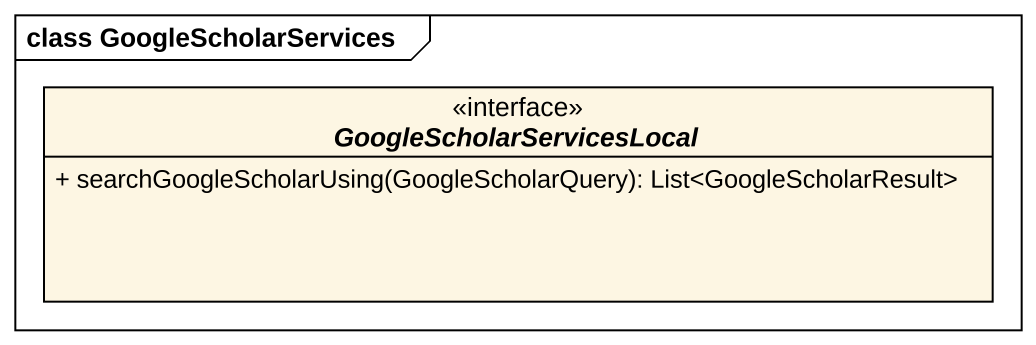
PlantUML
@startuml
mainframe class GoogleScholarServices
hide circle
hide empty members
skinparam classAttributeIconSize 0
interface GoogleScholarServicesLocal <<interface>> {
  + searchGoogleScholarUsing(GoogleScholarQuery): List<GoogleScholarResult>
}
@enduml
